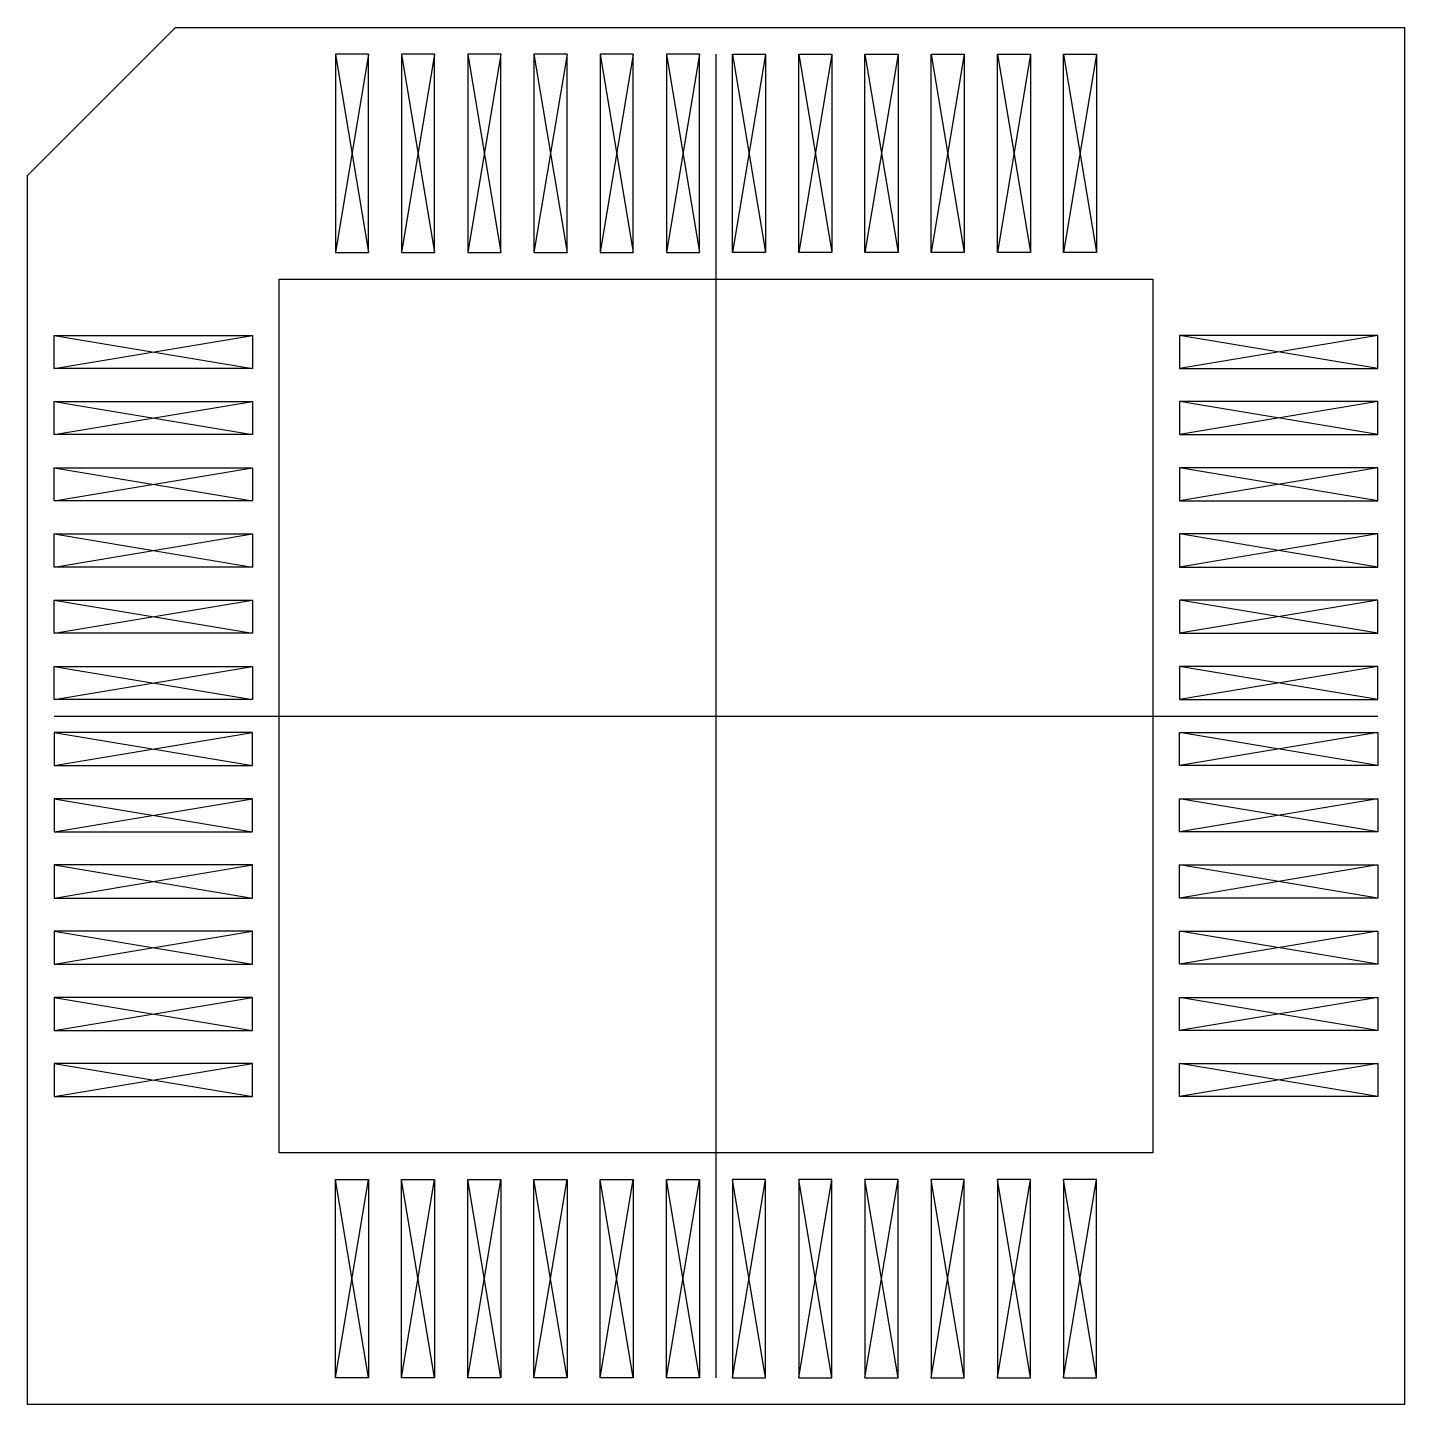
# Model space of a CAD drawing. Extents: x -5.2 to 5.2, y -5.2 to 5.2.
import ezdxf

# ---------------------------------------------------------------- set-up
doc = ezdxf.new("R2010")
doc.units = 0
doc.linetypes.add('点画线', pattern=[18, 12, -2, 2, -2])
doc.layers.add('中心线层', color=1, linetype='点画线')
doc.layers.add('细实线层', color=7, linetype='CONTINUOUS')

msp = doc.modelspace()

# ---------------------------------------------------------------- linework, layer by layer
at = {"layer": '中心线层'}
for p, q in [((0, 5), (0, -5)), ((-5, 0), (5, 0))]:
    msp.add_line(p, q, dxfattribs=at)
at = {"layer": '细实线层'}
for p, q in [((-2.875, 5), (-2.625, 3.5)), ((-2.625, 5), (-2.875, 3.5)), ((-2.375, 5), (-2.125, 3.5)), ((-2.125, 5), (-2.375, 3.5)), ((-1.875, 5), (-1.625, 3.5)), ((-1.625, 5), (-1.875, 3.5)), ((-1.375, 5), (-1.125, 3.5)), ((-1.125, 5), (-1.375, 3.5)), ((-0.875, 5), (-0.625, 3.5)), ((-0.625, 5), (-0.875, 3.5)), ((-0.375, 5), (-0.125, 3.5)), ((-0.125, 5), (-0.375, 3.5)), ((0.375, 5), (0.125, 3.5)), ((0.125, 5), (0.375, 3.5)), ((0.875, 5), (0.625, 3.5)), ((0.625, 5), (0.875, 3.5)), ((1.375, 5), (1.125, 3.5)), ((1.125, 5), (1.375, 3.5)), ((1.875, 5), (1.625, 3.5)), ((1.625, 5), (1.875, 3.5)), ((2.375, 5), (2.125, 3.5)), ((2.125, 5), (2.375, 3.5)), ((2.875, 5), (2.625, 3.5)), ((2.625, 5), (2.875, 3.5)), ((-5, 2.875), (-3.5, 2.625)), ((-5, 2.625), (-3.5, 2.875)), ((5, 2.875), (3.5, 2.625)), ((5, 2.625), (3.5, 2.875)), ((-5, 2.375), (-3.5, 2.125)), ((-5, 2.125), (-3.5, 2.375)), ((5, 2.375), (3.5, 2.125)), ((5, 2.125), (3.5, 2.375)), ((-5, 1.875), (-3.5, 1.625)), ((-5, 1.625), (-3.5, 1.875)), ((5, 1.875), (3.5, 1.625)), ((5, 1.625), (3.5, 1.875)), ((-5, 1.375), (-3.5, 1.125)), ((-5, 1.125), (-3.5, 1.375)), ((5, 1.375), (3.5, 1.125)), ((5, 1.125), (3.5, 1.375)), ((-5, 0.875), (-3.5, 0.625)), ((-5, 0.625), (-3.5, 0.875)), ((5, 0.875), (3.5, 0.625)), ((5, 0.625), (3.5, 0.875)), ((-5, 0.375), (-3.5, 0.125)), ((-5, 0.125), (-3.5, 0.375)), ((5, 0.375), (3.5, 0.125)), ((5, 0.125), (3.5, 0.375)), ((-5, -0.375), (-3.5, -0.125)), ((-5, -0.125), (-3.5, -0.375)), ((5, -0.375), (3.5, -0.125)), ((5, -0.125), (3.5, -0.375)), ((-5, -0.875), (-3.5, -0.625)), ((-5, -0.625), (-3.5, -0.875)), ((5, -0.875), (3.5, -0.625)), ((5, -0.625), (3.5, -0.875)), ((-5, -1.375), (-3.5, -1.125)), ((-5, -1.125), (-3.5, -1.375)), ((5, -1.375), (3.5, -1.125)), ((5, -1.125), (3.5, -1.375)), ((-5, -1.875), (-3.5, -1.625)), ((-5, -1.625), (-3.5, -1.875)), ((5, -1.875), (3.5, -1.625)), ((5, -1.625), (3.5, -1.875)), ((-5, -2.375), (-3.5, -2.125)), ((-5, -2.125), (-3.5, -2.375)), ((5, -2.375), (3.5, -2.125)), ((5, -2.125), (3.5, -2.375)), ((-5, -2.875), (-3.5, -2.625)), ((-5, -2.625), (-3.5, -2.875)), ((5, -2.875), (3.5, -2.625)), ((5, -2.625), (3.5, -2.875)), ((-2.875, -5), (-2.625, -3.5)), ((-2.625, -5), (-2.875, -3.5)), ((-2.375, -5), (-2.125, -3.5)), ((-2.125, -5), (-2.375, -3.5)), ((-1.875, -5), (-1.625, -3.5)), ((-1.625, -5), (-1.875, -3.5)), ((-1.375, -5), (-1.125, -3.5)), ((-1.125, -5), (-1.375, -3.5)), ((-0.875, -5), (-0.625, -3.5)), ((-0.625, -5), (-0.875, -3.5)), ((-0.375, -5), (-0.125, -3.5)), ((-0.125, -5), (-0.375, -3.5)), ((0.375, -5), (0.125, -3.5)), ((0.125, -5), (0.375, -3.5)), ((0.875, -5), (0.625, -3.5)), ((0.625, -5), (0.875, -3.5)), ((1.375, -5), (1.125, -3.5)), ((1.125, -5), (1.375, -3.5)), ((1.875, -5), (1.625, -3.5)), ((1.625, -5), (1.875, -3.5)), ((2.375, -5), (2.125, -3.5)), ((2.125, -5), (2.375, -3.5)), ((2.875, -5), (2.625, -3.5)), ((2.625, -5), (2.875, -3.5))]:
    msp.add_line(p, q, dxfattribs=at)
for points in [[(-5.2, -5.2), (-5.2, 4.083), (-4.083, 5.2), (5.2, 5.2), (5.2, -5.2)], [(-2.625, 5), (-2.875, 5), (-2.875, 3.5), (-2.625, 3.5)], [(-2.125, 5), (-2.375, 5), (-2.375, 3.5), (-2.125, 3.5)], [(-1.625, 5), (-1.875, 5), (-1.875, 3.5), (-1.625, 3.5)], [(-1.125, 5), (-1.375, 5), (-1.375, 3.5), (-1.125, 3.5)], [(-0.625, 5), (-0.875, 5), (-0.875, 3.5), (-0.625, 3.5)], [(-0.125, 5), (-0.375, 5), (-0.375, 3.5), (-0.125, 3.5)], [(0.125, 5), (0.375, 5), (0.375, 3.5), (0.125, 3.5)], [(0.625, 5), (0.875, 5), (0.875, 3.5), (0.625, 3.5)], [(1.125, 5), (1.375, 5), (1.375, 3.5), (1.125, 3.5)], [(1.625, 5), (1.875, 5), (1.875, 3.5), (1.625, 3.5)], [(2.125, 5), (2.375, 5), (2.375, 3.5), (2.125, 3.5)], [(2.625, 5), (2.875, 5), (2.875, 3.5), (2.625, 3.5)], [(-3.3, -3.3), (-3.3, 3.3), (3.3, 3.3), (3.3, -3.3)], [(-5, 2.625), (-5, 2.875), (-3.5, 2.875), (-3.5, 2.625)], [(5, 2.625), (5, 2.875), (3.5, 2.875), (3.5, 2.625)], [(-5, 2.125), (-5, 2.375), (-3.5, 2.375), (-3.5, 2.125)], [(5, 2.125), (5, 2.375), (3.5, 2.375), (3.5, 2.125)], [(-5, 1.625), (-5, 1.875), (-3.5, 1.875), (-3.5, 1.625)], [(5, 1.625), (5, 1.875), (3.5, 1.875), (3.5, 1.625)], [(-5, 1.125), (-5, 1.375), (-3.5, 1.375), (-3.5, 1.125)], [(5, 1.125), (5, 1.375), (3.5, 1.375), (3.5, 1.125)], [(-5, 0.625), (-5, 0.875), (-3.5, 0.875), (-3.5, 0.625)], [(5, 0.625), (5, 0.875), (3.5, 0.875), (3.5, 0.625)], [(-5, 0.125), (-5, 0.375), (-3.5, 0.375), (-3.5, 0.125)], [(5, 0.125), (5, 0.375), (3.5, 0.375), (3.5, 0.125)], [(-5, -0.125), (-5, -0.375), (-3.5, -0.375), (-3.5, -0.125)], [(5, -0.125), (5, -0.375), (3.5, -0.375), (3.5, -0.125)], [(-5, -0.625), (-5, -0.875), (-3.5, -0.875), (-3.5, -0.625)], [(5, -0.625), (5, -0.875), (3.5, -0.875), (3.5, -0.625)], [(-5, -1.125), (-5, -1.375), (-3.5, -1.375), (-3.5, -1.125)], [(5, -1.125), (5, -1.375), (3.5, -1.375), (3.5, -1.125)], [(-5, -1.625), (-5, -1.875), (-3.5, -1.875), (-3.5, -1.625)], [(5, -1.625), (5, -1.875), (3.5, -1.875), (3.5, -1.625)], [(-5, -2.125), (-5, -2.375), (-3.5, -2.375), (-3.5, -2.125)], [(5, -2.125), (5, -2.375), (3.5, -2.375), (3.5, -2.125)], [(-5, -2.625), (-5, -2.875), (-3.5, -2.875), (-3.5, -2.625)], [(5, -2.625), (5, -2.875), (3.5, -2.875), (3.5, -2.625)], [(-2.625, -5), (-2.875, -5), (-2.875, -3.5), (-2.625, -3.5)], [(-2.125, -5), (-2.375, -5), (-2.375, -3.5), (-2.125, -3.5)], [(-1.625, -5), (-1.875, -5), (-1.875, -3.5), (-1.625, -3.5)], [(-1.125, -5), (-1.375, -5), (-1.375, -3.5), (-1.125, -3.5)], [(-0.625, -5), (-0.875, -5), (-0.875, -3.5), (-0.625, -3.5)], [(-0.125, -5), (-0.375, -5), (-0.375, -3.5), (-0.125, -3.5)], [(0.125, -5), (0.375, -5), (0.375, -3.5), (0.125, -3.5)], [(0.625, -5), (0.875, -5), (0.875, -3.5), (0.625, -3.5)], [(1.125, -5), (1.375, -5), (1.375, -3.5), (1.125, -3.5)], [(1.625, -5), (1.875, -5), (1.875, -3.5), (1.625, -3.5)], [(2.125, -5), (2.375, -5), (2.375, -3.5), (2.125, -3.5)], [(2.625, -5), (2.875, -5), (2.875, -3.5), (2.625, -3.5)]]:
    msp.add_lwpolyline(points, close=True, dxfattribs=at)

doc.saveas('drawing.dxf')
